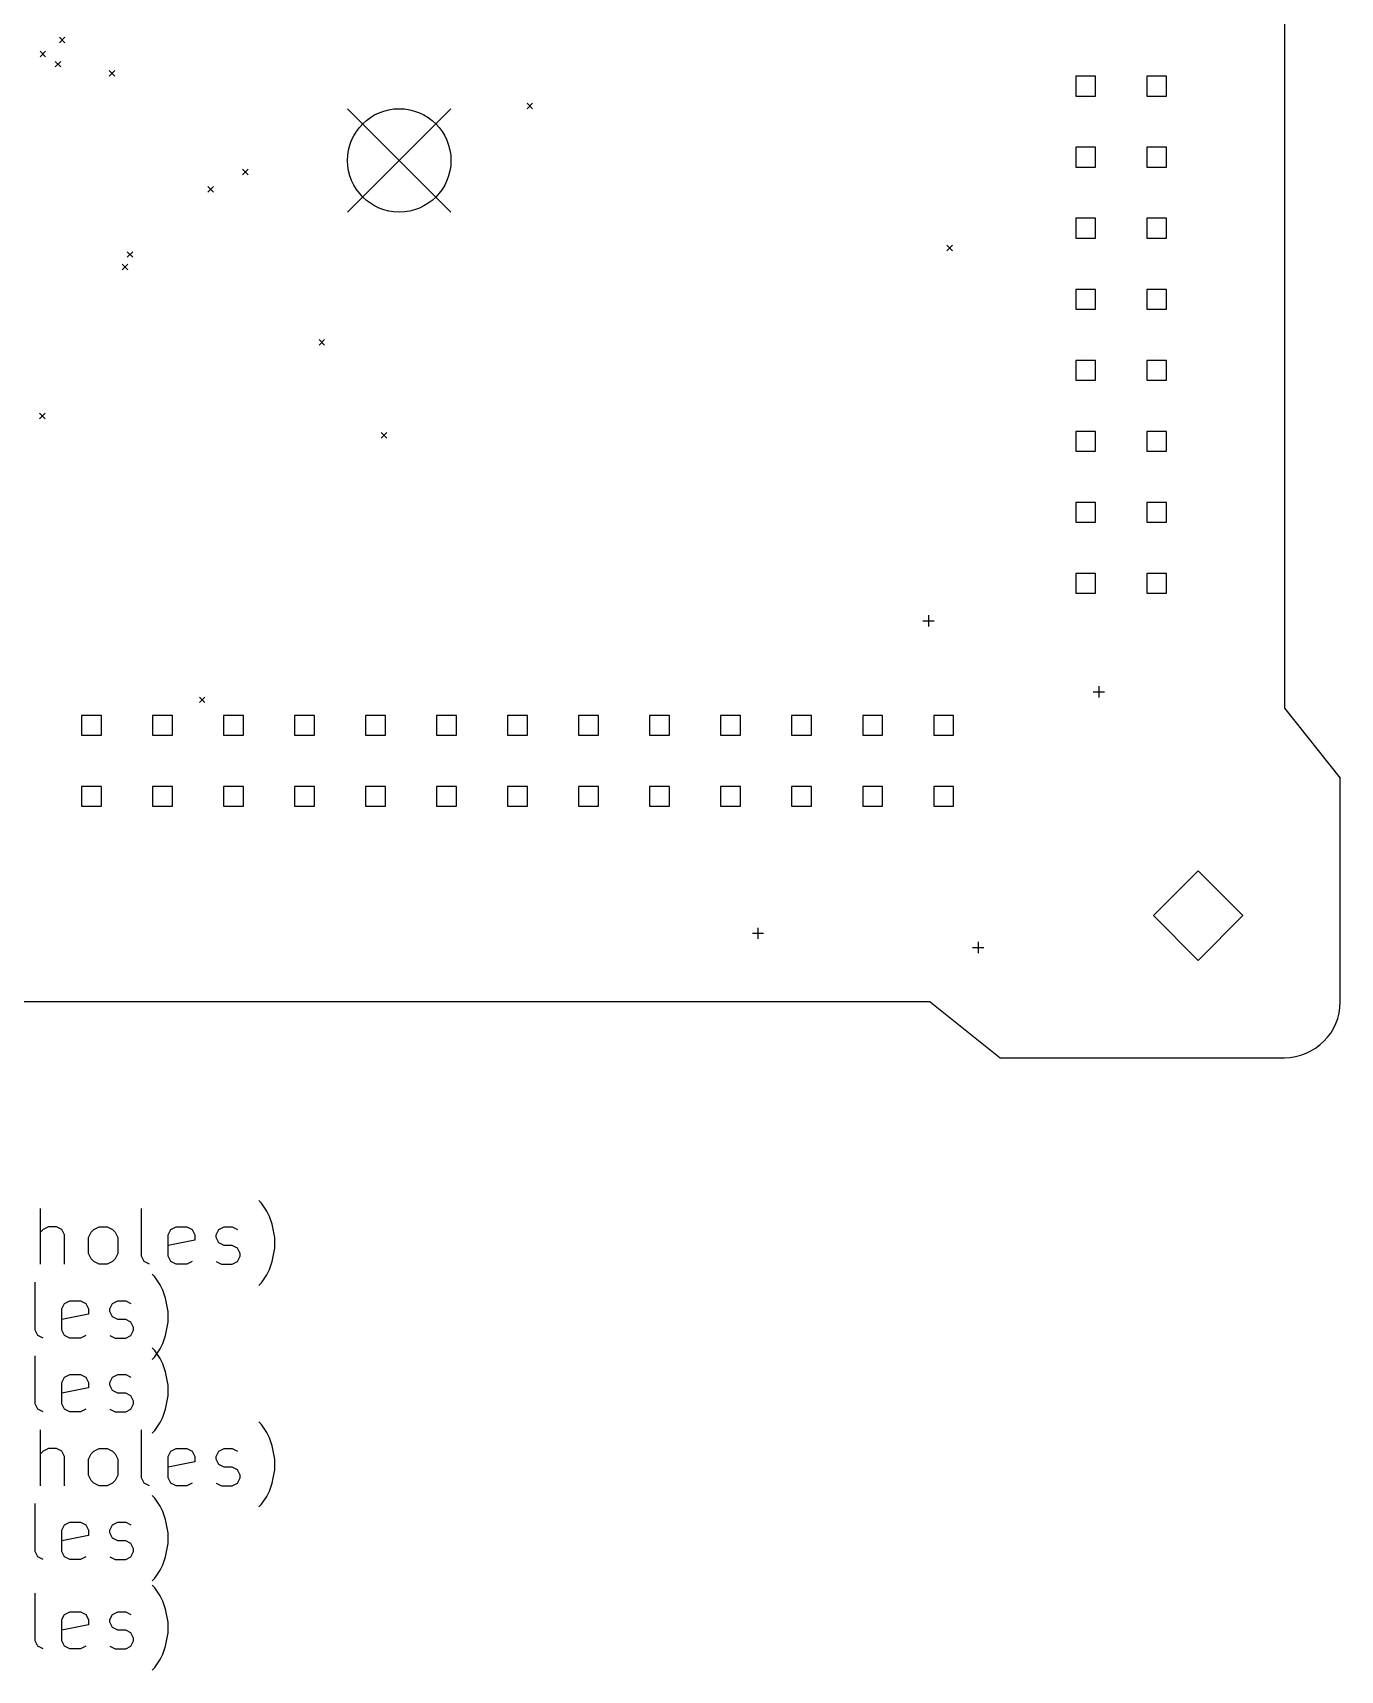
# Model space of a CAD drawing. Extents: x -2 to 90, y -118 to 0.
# Drawn here: x 43.4 to 90.2, y -117.8 to -59.2 of the extents above; entities that cross this region are included whole.
import ezdxf

# ---------------------------------------------------------------- set-up
doc = ezdxf.new("R2010")
doc.units = 0
doc.layers.add('BLACK', color=7, linetype='CONTINUOUS')

msp = doc.modelspace()

# ---------------------------------------------------------------- linework, layer by layer
at = {"layer": 'BLACK', "linetype": 'CONTINUOUS'}
for p, q in [((88.17, -12.5), (88.17, -83.39)), ((44.3507, -59.39), (44.5507, -59.59)), ((44.5507, -59.39), (44.3507, -59.59)), ((43.6588, -59.8899), (43.8588, -60.0899)), ((43.8588, -59.8899), (43.6588, -60.0899)), ((44.2055, -60.2531), (44.4055, -60.4531)), ((44.4055, -60.2531), (44.2055, -60.4531)), ((46.13, -60.5797), (46.33, -60.7797)), ((46.33, -60.5797), (46.13, -60.7797)), ((81.413557, -60.786443), (80.706443, -60.786443)), ((80.706443, -60.786443), (80.706443, -61.493557)), ((81.413557, -61.493557), (81.413557, -60.786443)), ((83.953557, -60.786443), (83.246443, -60.786443)), ((83.246443, -60.786443), (83.246443, -61.493557)), ((83.953557, -61.493557), (83.953557, -60.786443)), ((80.706443, -61.493557), (81.413557, -61.493557)), ((83.246443, -61.493557), (83.953557, -61.493557)), ((54.66, -61.9455), (58.36, -65.6455)), ((58.36, -61.9455), (54.66, -65.6455)), ((61.08, -61.75), (61.28, -61.95)), ((61.28, -61.75), (61.08, -61.95)), ((81.413557, -63.326443), (80.706443, -63.326443)), ((80.706443, -63.326443), (80.706443, -64.033557)), ((81.413557, -64.033557), (81.413557, -63.326443)), ((83.953557, -63.326443), (83.246443, -63.326443)), ((83.246443, -63.326443), (83.246443, -64.033557)), ((83.953557, -64.033557), (83.953557, -63.326443)), ((50.9033, -64.1128), (51.1033, -64.3128)), ((51.1033, -64.1128), (50.9033, -64.3128)), ((80.706443, -64.033557), (81.413557, -64.033557)), ((83.246443, -64.033557), (83.953557, -64.033557)), ((49.6677, -64.7309), (49.8677, -64.9309)), ((49.8677, -64.7309), (49.6677, -64.9309)), ((81.413557, -65.866443), (80.706443, -65.866443)), ((80.706443, -65.866443), (80.706443, -66.573557)), ((81.413557, -66.573557), (81.413557, -65.866443)), ((83.953557, -65.866443), (83.246443, -65.866443)), ((83.246443, -65.866443), (83.246443, -66.573557)), ((83.953557, -66.573557), (83.953557, -65.866443)), ((80.706443, -66.573557), (81.413557, -66.573557)), ((83.246443, -66.573557), (83.953557, -66.573557)), ((46.7815, -67.0596), (46.9815, -67.2596)), ((46.9815, -67.0596), (46.7815, -67.2596)), ((76.0973, -66.8319), (76.2973, -67.0319)), ((76.2973, -66.8319), (76.0973, -67.0319)), ((46.5991, -67.5058), (46.7991, -67.7058)), ((46.7991, -67.5058), (46.5991, -67.7058)), ((81.413557, -68.406443), (80.706443, -68.406443)), ((80.706443, -68.406443), (80.706443, -69.113557)), ((81.413557, -69.113557), (81.413557, -68.406443)), ((83.953557, -68.406443), (83.246443, -68.406443)), ((83.246443, -68.406443), (83.246443, -69.113557)), ((83.953557, -69.113557), (83.953557, -68.406443)), ((80.706443, -69.113557), (81.413557, -69.113557)), ((83.246443, -69.113557), (83.953557, -69.113557)), ((53.64, -70.2), (53.84, -70.4)), ((53.84, -70.2), (53.64, -70.4)), ((81.413557, -70.946443), (80.706443, -70.946443)), ((80.706443, -70.946443), (80.706443, -71.653557)), ((81.413557, -71.653557), (81.413557, -70.946443)), ((83.953557, -70.946443), (83.246443, -70.946443)), ((83.246443, -70.946443), (83.246443, -71.653557)), ((83.953557, -71.653557), (83.953557, -70.946443)), ((80.706443, -71.653557), (81.413557, -71.653557)), ((83.246443, -71.653557), (83.953557, -71.653557)), ((43.6445, -72.8348), (43.8445, -73.0348)), ((43.8445, -72.8348), (43.6445, -73.0348)), ((55.86, -73.53), (56.06, -73.73)), ((56.06, -73.53), (55.86, -73.73)), ((81.413557, -73.486443), (80.706443, -73.486443)), ((80.706443, -73.486443), (80.706443, -74.193557)), ((81.413557, -74.193557), (81.413557, -73.486443)), ((83.953557, -73.486443), (83.246443, -73.486443)), ((83.246443, -73.486443), (83.246443, -74.193557)), ((83.953557, -74.193557), (83.953557, -73.486443)), ((80.706443, -74.193557), (81.413557, -74.193557)), ((83.246443, -74.193557), (83.953557, -74.193557)), ((81.413557, -76.026443), (80.706443, -76.026443)), ((80.706443, -76.026443), (80.706443, -76.733557)), ((81.413557, -76.733557), (81.413557, -76.026443)), ((83.953557, -76.026443), (83.246443, -76.026443)), ((83.246443, -76.026443), (83.246443, -76.733557)), ((83.953557, -76.733557), (83.953557, -76.026443)), ((80.706443, -76.733557), (81.413557, -76.733557)), ((83.246443, -76.733557), (83.953557, -76.733557)), ((81.413557, -78.566443), (80.706443, -78.566443)), ((80.706443, -78.566443), (80.706443, -79.273557)), ((81.413557, -79.273557), (81.413557, -78.566443)), ((83.953557, -78.566443), (83.246443, -78.566443)), ((83.246443, -78.566443), (83.246443, -79.273557)), ((83.953557, -79.273557), (83.953557, -78.566443)), ((80.706443, -79.273557), (81.413557, -79.273557)), ((83.246443, -79.273557), (83.953557, -79.273557)), ((75.438, -80.064), (75.438, -80.464)), ((75.238, -80.264), (75.638, -80.264)), ((49.359, -82.9913), (49.559, -83.1913)), ((49.559, -82.9913), (49.359, -83.1913)), ((81.334, -82.804), (81.734, -82.804)), ((81.534, -82.604), (81.534, -83.004)), ((45.853557, -83.646443), (45.146443, -83.646443)), ((45.146443, -83.646443), (45.146443, -84.353557)), ((45.853557, -84.353557), (45.853557, -83.646443)), ((48.393557, -83.646443), (47.686443, -83.646443)), ((47.686443, -83.646443), (47.686443, -84.353557)), ((48.393557, -84.353557), (48.393557, -83.646443)), ((50.933557, -83.646443), (50.226443, -83.646443)), ((50.226443, -83.646443), (50.226443, -84.353557)), ((50.933557, -84.353557), (50.933557, -83.646443)), ((53.473557, -83.646443), (52.766443, -83.646443)), ((52.766443, -83.646443), (52.766443, -84.353557)), ((53.473557, -84.353557), (53.473557, -83.646443)), ((56.013557, -83.646443), (55.306443, -83.646443)), ((55.306443, -83.646443), (55.306443, -84.353557)), ((56.013557, -84.353557), (56.013557, -83.646443)), ((58.553557, -83.646443), (57.846443, -83.646443)), ((57.846443, -83.646443), (57.846443, -84.353557)), ((58.553557, -84.353557), (58.553557, -83.646443)), ((61.093557, -83.646443), (60.386443, -83.646443)), ((60.386443, -83.646443), (60.386443, -84.353557)), ((61.093557, -84.353557), (61.093557, -83.646443)), ((63.633557, -83.646443), (62.926443, -83.646443)), ((62.926443, -83.646443), (62.926443, -84.353557)), ((63.633557, -84.353557), (63.633557, -83.646443)), ((66.173557, -83.646443), (65.466443, -83.646443)), ((65.466443, -83.646443), (65.466443, -84.353557)), ((66.173557, -84.353557), (66.173557, -83.646443)), ((68.713557, -83.646443), (68.006443, -83.646443)), ((68.006443, -83.646443), (68.006443, -84.353557)), ((68.713557, -84.353557), (68.713557, -83.646443)), ((71.253557, -83.646443), (70.546443, -83.646443)), ((70.546443, -83.646443), (70.546443, -84.353557)), ((71.253557, -84.353557), (71.253557, -83.646443)), ((73.793557, -83.646443), (73.086443, -83.646443)), ((73.086443, -83.646443), (73.086443, -84.353557)), ((73.793557, -84.353557), (73.793557, -83.646443)), ((76.333557, -83.646443), (75.626443, -83.646443)), ((75.626443, -83.646443), (75.626443, -84.353557)), ((76.333557, -84.353557), (76.333557, -83.646443)), ((88.17, -83.39), (90.17, -85.89)), ((45.146443, -84.353557), (45.853557, -84.353557)), ((47.686443, -84.353557), (48.393557, -84.353557)), ((50.226443, -84.353557), (50.933557, -84.353557)), ((52.766443, -84.353557), (53.473557, -84.353557)), ((55.306443, -84.353557), (56.013557, -84.353557)), ((57.846443, -84.353557), (58.553557, -84.353557)), ((60.386443, -84.353557), (61.093557, -84.353557)), ((62.926443, -84.353557), (63.633557, -84.353557)), ((65.466443, -84.353557), (66.173557, -84.353557)), ((68.006443, -84.353557), (68.713557, -84.353557)), ((70.546443, -84.353557), (71.253557, -84.353557)), ((73.086443, -84.353557), (73.793557, -84.353557)), ((75.626443, -84.353557), (76.333557, -84.353557)), ((90.17, -93.89), (90.17, -85.89)), ((45.853557, -86.186443), (45.146443, -86.186443)), ((45.146443, -86.186443), (45.146443, -86.893557)), ((45.853557, -86.893557), (45.853557, -86.186443)), ((48.393557, -86.186443), (47.686443, -86.186443)), ((47.686443, -86.186443), (47.686443, -86.893557)), ((48.393557, -86.893557), (48.393557, -86.186443)), ((50.933557, -86.186443), (50.226443, -86.186443)), ((50.226443, -86.186443), (50.226443, -86.893557)), ((50.933557, -86.893557), (50.933557, -86.186443)), ((53.473557, -86.186443), (52.766443, -86.186443)), ((52.766443, -86.186443), (52.766443, -86.893557)), ((53.473557, -86.893557), (53.473557, -86.186443)), ((56.013557, -86.186443), (55.306443, -86.186443)), ((55.306443, -86.186443), (55.306443, -86.893557)), ((56.013557, -86.893557), (56.013557, -86.186443)), ((58.553557, -86.186443), (57.846443, -86.186443)), ((57.846443, -86.186443), (57.846443, -86.893557)), ((58.553557, -86.893557), (58.553557, -86.186443)), ((61.093557, -86.186443), (60.386443, -86.186443)), ((60.386443, -86.186443), (60.386443, -86.893557)), ((61.093557, -86.893557), (61.093557, -86.186443)), ((63.633557, -86.186443), (62.926443, -86.186443)), ((62.926443, -86.186443), (62.926443, -86.893557)), ((63.633557, -86.893557), (63.633557, -86.186443)), ((66.173557, -86.186443), (65.466443, -86.186443)), ((65.466443, -86.186443), (65.466443, -86.893557)), ((66.173557, -86.893557), (66.173557, -86.186443)), ((68.713557, -86.186443), (68.006443, -86.186443)), ((68.006443, -86.186443), (68.006443, -86.893557)), ((68.713557, -86.893557), (68.713557, -86.186443)), ((71.253557, -86.186443), (70.546443, -86.186443)), ((70.546443, -86.186443), (70.546443, -86.893557)), ((71.253557, -86.893557), (71.253557, -86.186443)), ((73.793557, -86.186443), (73.086443, -86.186443)), ((73.086443, -86.186443), (73.086443, -86.893557)), ((73.793557, -86.893557), (73.793557, -86.186443)), ((76.333557, -86.186443), (75.626443, -86.186443)), ((75.626443, -86.186443), (75.626443, -86.893557)), ((76.333557, -86.893557), (76.333557, -86.186443)), ((45.146443, -86.893557), (45.853557, -86.893557)), ((47.686443, -86.893557), (48.393557, -86.893557)), ((50.226443, -86.893557), (50.933557, -86.893557)), ((52.766443, -86.893557), (53.473557, -86.893557)), ((55.306443, -86.893557), (56.013557, -86.893557)), ((57.846443, -86.893557), (58.553557, -86.893557)), ((60.386443, -86.893557), (61.093557, -86.893557)), ((62.926443, -86.893557), (63.633557, -86.893557)), ((65.466443, -86.893557), (66.173557, -86.893557)), ((68.006443, -86.893557), (68.713557, -86.893557)), ((70.546443, -86.893557), (71.253557, -86.893557)), ((73.086443, -86.893557), (73.793557, -86.893557)), ((75.626443, -86.893557), (76.333557, -86.893557)), ((85.09, -89.21), (83.49, -90.81)), ((86.69, -90.81), (85.09, -89.21)), ((69.342, -91.24), (69.342, -91.64)), ((83.49, -90.81), (85.09, -92.41)), ((85.09, -92.41), (86.69, -90.81)), ((69.142, -91.44), (69.542, -91.44)), ((77.016, -91.948), (77.416, -91.948)), ((77.216, -91.748), (77.216, -92.148)), ((75.5, -93.89), (12.5, -93.89)), ((75.5, -93.89), (78, -95.89)), ((78, -95.89), (88.17, -95.89)), ((43.675629, -103.279838), (43.675629, -101.279838)), ((47.294677, -102.994123), (47.294677, -101.279838)), ((51.580392, -101.089361), (51.485154, -100.994123)), ((51.770868, -101.375076), (51.580392, -101.089361)), ((51.866106, -101.565552), (51.770868, -101.375076)), ((51.961344, -101.851266), (51.866106, -101.565552)), ((52.056582, -102.327457), (51.961344, -101.851266)), ((43.770867, -102.041742), (43.675629, -102.13698)), ((43.961343, -101.946504), (43.770867, -102.041742)), ((44.247058, -101.946504), (43.961343, -101.946504)), ((44.437534, -102.041742), (44.247058, -101.946504)), ((44.532772, -102.232219), (44.437534, -102.041742)), ((44.532772, -103.279838), (44.532772, -102.232219)), ((45.389915, -102.327457), (45.485153, -102.13698)), ((45.389915, -102.898885), (45.389915, -102.327457)), ((45.485153, -102.13698), (45.580391, -102.041742)), ((45.580391, -102.041742), (45.770867, -101.946504)), ((45.770867, -101.946504), (46.056582, -101.946504)), ((46.056582, -101.946504), (46.247058, -102.041742)), ((46.247058, -102.041742), (46.342296, -102.13698)), ((46.342296, -102.13698), (46.437534, -102.327457)), ((46.437534, -102.327457), (46.437534, -102.898885)), ((48.247058, -102.232219), (48.342296, -102.041742)), ((48.247058, -102.994123), (48.247058, -102.232219)), ((49.199439, -102.422695), (48.247058, -102.613171)), ((48.342296, -102.041742), (48.532772, -101.946504)), ((48.532772, -101.946504), (48.913725, -101.946504)), ((48.913725, -101.946504), (49.104201, -102.041742)), ((49.104201, -102.041742), (49.199439, -102.232219)), ((49.199439, -102.232219), (49.199439, -102.422695)), ((49.961344, -102.232219), (50.056582, -102.041742)), ((49.961344, -102.327457), (49.961344, -102.232219)), ((50.056582, -102.517933), (49.961344, -102.327457)), ((50.056582, -102.041742), (50.247058, -101.946504)), ((50.247058, -101.946504), (50.532772, -101.946504)), ((50.532772, -101.946504), (50.723249, -102.041742)), ((52.056582, -102.708409), (52.056582, -102.327457)), ((45.485153, -103.089361), (45.389915, -102.898885)), ((46.437534, -102.898885), (46.342296, -103.089361)), ((47.389915, -103.1846), (47.294677, -102.994123)), ((48.342296, -103.1846), (48.247058, -102.994123)), ((50.247058, -102.613171), (50.056582, -102.517933)), ((50.532772, -102.613171), (50.247058, -102.613171)), ((50.723249, -102.708409), (50.532772, -102.613171)), ((50.818487, -102.898885), (50.723249, -102.708409)), ((50.723249, -103.1846), (50.818487, -102.994123)), ((50.818487, -102.994123), (50.818487, -102.898885)), ((51.961344, -103.1846), (52.056582, -102.708409)), ((45.580391, -103.1846), (45.485153, -103.089361)), ((45.770867, -103.279838), (45.580391, -103.1846)), ((46.056582, -103.279838), (45.770867, -103.279838)), ((46.247058, -103.1846), (46.056582, -103.279838)), ((46.342296, -103.089361), (46.247058, -103.1846)), ((47.580391, -103.279838), (47.389915, -103.1846)), ((47.770868, -103.729361), (47.67563, -103.634123)), ((48.532772, -103.279838), (48.342296, -103.1846)), ((48.913725, -103.279838), (48.532772, -103.279838)), ((49.104201, -103.1846), (48.913725, -103.279838)), ((49.961344, -103.1846), (50.15182, -103.279838)), ((50.15182, -103.279838), (50.532772, -103.279838)), ((50.532772, -103.279838), (50.723249, -103.1846)), ((51.580392, -103.946504), (51.770868, -103.66079)), ((51.770868, -103.66079), (51.866106, -103.470314)), ((51.866106, -103.470314), (51.961344, -103.1846)), ((43.485153, -105.634123), (43.485153, -103.919838)), ((47.961344, -104.015076), (47.770868, -103.729361)), ((48.056582, -104.205552), (47.961344, -104.015076)), ((48.15182, -104.491266), (48.056582, -104.205552)), ((51.485154, -104.041742), (51.580392, -103.946504)), ((44.437534, -104.872219), (44.532772, -104.681742)), ((44.532772, -104.681742), (44.723248, -104.586504)), ((44.723248, -104.586504), (45.104201, -104.586504)), ((45.104201, -104.586504), (45.294677, -104.681742)), ((45.294677, -104.681742), (45.389915, -104.872219)), ((46.15182, -104.872219), (46.247058, -104.681742)), ((46.247058, -104.681742), (46.437534, -104.586504)), ((46.437534, -104.586504), (46.723248, -104.586504)), ((46.723248, -104.586504), (46.913725, -104.681742)), ((48.247058, -104.967457), (48.15182, -104.491266)), ((44.437534, -105.634123), (44.437534, -104.872219)), ((45.389915, -105.062695), (44.437534, -105.253171)), ((45.389915, -104.872219), (45.389915, -105.062695)), ((46.15182, -104.967457), (46.15182, -104.872219)), ((46.247058, -105.157933), (46.15182, -104.967457)), ((46.437534, -105.253171), (46.247058, -105.157933)), ((46.723248, -105.253171), (46.437534, -105.253171)), ((46.913725, -105.348409), (46.723248, -105.253171)), ((47.008963, -105.538885), (46.913725, -105.348409)), ((48.15182, -105.8246), (48.247058, -105.348409)), ((48.247058, -105.348409), (48.247058, -104.967457)), ((43.580391, -105.8246), (43.485153, -105.634123)), ((43.770867, -105.919838), (43.580391, -105.8246)), ((44.532772, -105.8246), (44.437534, -105.634123)), ((44.723248, -105.919838), (44.532772, -105.8246)), ((45.104201, -105.919838), (44.723248, -105.919838)), ((45.294677, -105.8246), (45.104201, -105.919838)), ((46.15182, -105.8246), (46.342296, -105.919838)), ((46.342296, -105.919838), (46.723248, -105.919838)), ((46.723248, -105.919838), (46.913725, -105.8246)), ((46.913725, -105.8246), (47.008963, -105.634123)), ((47.008963, -105.634123), (47.008963, -105.538885)), ((48.056582, -106.110314), (48.15182, -105.8246)), ((43.485153, -108.274123), (43.485153, -106.559838)), ((47.770868, -106.369361), (47.67563, -106.274123)), ((47.67563, -106.681742), (47.770868, -106.586504)), ((47.770868, -106.586504), (47.961344, -106.30079)), ((47.961344, -106.655076), (47.770868, -106.369361)), ((47.961344, -106.30079), (48.056582, -106.110314)), ((48.056582, -106.845552), (47.961344, -106.655076)), ((48.15182, -107.131266), (48.056582, -106.845552)), ((48.247058, -107.607457), (48.15182, -107.131266)), ((44.437534, -107.512219), (44.532772, -107.321742)), ((44.437534, -108.274123), (44.437534, -107.512219)), ((45.389915, -107.702695), (44.437534, -107.893171)), ((44.532772, -107.321742), (44.723248, -107.226504)), ((44.723248, -107.226504), (45.104201, -107.226504)), ((45.104201, -107.226504), (45.294677, -107.321742)), ((45.294677, -107.321742), (45.389915, -107.512219)), ((45.389915, -107.512219), (45.389915, -107.702695)), ((46.15182, -107.512219), (46.247058, -107.321742)), ((46.15182, -107.607457), (46.15182, -107.512219)), ((46.247058, -107.797933), (46.15182, -107.607457)), ((46.247058, -107.321742), (46.437534, -107.226504)), ((46.437534, -107.226504), (46.723248, -107.226504)), ((46.723248, -107.226504), (46.913725, -107.321742)), ((48.247058, -107.988409), (48.247058, -107.607457)), ((43.580391, -108.4646), (43.485153, -108.274123)), ((44.532772, -108.4646), (44.437534, -108.274123)), ((46.437534, -107.893171), (46.247058, -107.797933)), ((46.723248, -107.893171), (46.437534, -107.893171)), ((46.913725, -107.988409), (46.723248, -107.893171)), ((47.008963, -108.178885), (46.913725, -107.988409)), ((46.913725, -108.4646), (47.008963, -108.274123)), ((47.008963, -108.274123), (47.008963, -108.178885)), ((48.15182, -108.4646), (48.247058, -107.988409)), ((43.770867, -108.559838), (43.580391, -108.4646)), ((44.723248, -108.559838), (44.532772, -108.4646)), ((45.104201, -108.559838), (44.723248, -108.559838)), ((45.294677, -108.4646), (45.104201, -108.559838)), ((46.15182, -108.4646), (46.342296, -108.559838)), ((46.342296, -108.559838), (46.723248, -108.559838)), ((46.723248, -108.559838), (46.913725, -108.4646)), ((47.770868, -109.226504), (47.961344, -108.94079)), ((47.961344, -108.94079), (48.056582, -108.750314)), ((48.056582, -108.750314), (48.15182, -108.4646)), ((51.580392, -109.009361), (51.485154, -108.914123)), ((43.675629, -111.199838), (43.675629, -109.199838)), ((47.294677, -110.914123), (47.294677, -109.199838)), ((47.67563, -109.321742), (47.770868, -109.226504)), ((51.770868, -109.295076), (51.580392, -109.009361)), ((51.866106, -109.485552), (51.770868, -109.295076)), ((51.961344, -109.771266), (51.866106, -109.485552)), ((43.770867, -109.961742), (43.675629, -110.05698)), ((43.961343, -109.866504), (43.770867, -109.961742)), ((44.247058, -109.866504), (43.961343, -109.866504)), ((44.437534, -109.961742), (44.247058, -109.866504)), ((44.532772, -110.152219), (44.437534, -109.961742)), ((45.389915, -110.247457), (45.485153, -110.05698)), ((45.485153, -110.05698), (45.580391, -109.961742)), ((45.580391, -109.961742), (45.770867, -109.866504)), ((45.770867, -109.866504), (46.056582, -109.866504)), ((46.056582, -109.866504), (46.247058, -109.961742)), ((46.247058, -109.961742), (46.342296, -110.05698)), ((46.342296, -110.05698), (46.437534, -110.247457)), ((48.247058, -110.152219), (48.342296, -109.961742)), ((48.342296, -109.961742), (48.532772, -109.866504)), ((48.532772, -109.866504), (48.913725, -109.866504)), ((48.913725, -109.866504), (49.104201, -109.961742)), ((49.104201, -109.961742), (49.199439, -110.152219)), ((49.961344, -110.152219), (50.056582, -109.961742)), ((50.056582, -109.961742), (50.247058, -109.866504)), ((50.247058, -109.866504), (50.532772, -109.866504)), ((50.532772, -109.866504), (50.723249, -109.961742)), ((52.056582, -110.247457), (51.961344, -109.771266)), ((44.532772, -111.199838), (44.532772, -110.152219)), ((45.389915, -110.818885), (45.389915, -110.247457)), ((46.437534, -110.247457), (46.437534, -110.818885)), ((48.247058, -110.914123), (48.247058, -110.152219)), ((49.199439, -110.342695), (48.247058, -110.533171)), ((49.199439, -110.152219), (49.199439, -110.342695)), ((49.961344, -110.247457), (49.961344, -110.152219)), ((50.056582, -110.437933), (49.961344, -110.247457)), ((50.247058, -110.533171), (50.056582, -110.437933)), ((50.532772, -110.533171), (50.247058, -110.533171)), ((50.723249, -110.628409), (50.532772, -110.533171)), ((50.818487, -110.818885), (50.723249, -110.628409)), ((51.961344, -111.1046), (52.056582, -110.628409)), ((52.056582, -110.628409), (52.056582, -110.247457)), ((45.485153, -111.009361), (45.389915, -110.818885)), ((45.580391, -111.1046), (45.485153, -111.009361)), ((45.770867, -111.199838), (45.580391, -111.1046)), ((46.056582, -111.199838), (45.770867, -111.199838)), ((46.247058, -111.1046), (46.056582, -111.199838)), ((46.342296, -111.009361), (46.247058, -111.1046)), ((46.437534, -110.818885), (46.342296, -111.009361)), ((47.389915, -111.1046), (47.294677, -110.914123)), ((47.580391, -111.199838), (47.389915, -111.1046)), ((48.342296, -111.1046), (48.247058, -110.914123)), ((48.532772, -111.199838), (48.342296, -111.1046)), ((48.913725, -111.199838), (48.532772, -111.199838)), ((49.104201, -111.1046), (48.913725, -111.199838)), ((49.961344, -111.1046), (50.15182, -111.199838)), ((50.15182, -111.199838), (50.532772, -111.199838)), ((50.532772, -111.199838), (50.723249, -111.1046)), ((50.723249, -111.1046), (50.818487, -110.914123)), ((50.818487, -110.914123), (50.818487, -110.818885)), ((51.866106, -111.390314), (51.961344, -111.1046)), ((43.485153, -113.554123), (43.485153, -111.839838)), ((47.770868, -111.649361), (47.67563, -111.554123)), ((47.961344, -111.935076), (47.770868, -111.649361)), ((51.485154, -111.961742), (51.580392, -111.866504)), ((51.580392, -111.866504), (51.770868, -111.58079)), ((51.770868, -111.58079), (51.866106, -111.390314)), ((48.056582, -112.125552), (47.961344, -111.935076)), ((48.15182, -112.411266), (48.056582, -112.125552)), ((48.247058, -112.887457), (48.15182, -112.411266)), ((44.437534, -112.792219), (44.532772, -112.601742)), ((44.437534, -113.554123), (44.437534, -112.792219)), ((45.389915, -112.982695), (44.437534, -113.173171)), ((44.532772, -112.601742), (44.723248, -112.506504)), ((44.723248, -112.506504), (45.104201, -112.506504)), ((45.104201, -112.506504), (45.294677, -112.601742)), ((45.294677, -112.601742), (45.389915, -112.792219)), ((45.389915, -112.792219), (45.389915, -112.982695)), ((46.15182, -112.792219), (46.247058, -112.601742)), ((46.15182, -112.887457), (46.15182, -112.792219)), ((46.247058, -113.077933), (46.15182, -112.887457)), ((46.247058, -112.601742), (46.437534, -112.506504)), ((46.437534, -112.506504), (46.723248, -112.506504)), ((46.723248, -112.506504), (46.913725, -112.601742)), ((48.247058, -113.268409), (48.247058, -112.887457)), ((43.580391, -113.7446), (43.485153, -113.554123)), ((44.532772, -113.7446), (44.437534, -113.554123)), ((46.437534, -113.173171), (46.247058, -113.077933)), ((46.723248, -113.173171), (46.437534, -113.173171)), ((46.913725, -113.268409), (46.723248, -113.173171)), ((47.008963, -113.458885), (46.913725, -113.268409)), ((46.913725, -113.7446), (47.008963, -113.554123)), ((47.008963, -113.554123), (47.008963, -113.458885)), ((48.15182, -113.7446), (48.247058, -113.268409)), ((43.770867, -113.839838), (43.580391, -113.7446)), ((44.723248, -113.839838), (44.532772, -113.7446)), ((45.104201, -113.839838), (44.723248, -113.839838)), ((45.294677, -113.7446), (45.104201, -113.839838)), ((46.15182, -113.7446), (46.342296, -113.839838)), ((46.342296, -113.839838), (46.723248, -113.839838)), ((46.723248, -113.839838), (46.913725, -113.7446)), ((47.961344, -114.22079), (48.056582, -114.030314)), ((48.056582, -114.030314), (48.15182, -113.7446)), ((47.67563, -114.601742), (47.770868, -114.506504)), ((47.770868, -114.849361), (47.67563, -114.754123)), ((47.770868, -114.506504), (47.961344, -114.22079)), ((43.485153, -116.754123), (43.485153, -115.039838)), ((47.961344, -115.135076), (47.770868, -114.849361)), ((48.056582, -115.325552), (47.961344, -115.135076)), ((48.15182, -115.611266), (48.056582, -115.325552)), ((44.437534, -115.992219), (44.532772, -115.801742)), ((44.532772, -115.801742), (44.723248, -115.706504)), ((44.723248, -115.706504), (45.104201, -115.706504)), ((45.104201, -115.706504), (45.294677, -115.801742)), ((45.294677, -115.801742), (45.389915, -115.992219)), ((46.15182, -115.992219), (46.247058, -115.801742)), ((46.247058, -115.801742), (46.437534, -115.706504)), ((46.437534, -115.706504), (46.723248, -115.706504)), ((46.723248, -115.706504), (46.913725, -115.801742)), ((48.247058, -116.087457), (48.15182, -115.611266)), ((44.437534, -116.754123), (44.437534, -115.992219)), ((45.389915, -116.182695), (44.437534, -116.373171)), ((45.389915, -115.992219), (45.389915, -116.182695)), ((46.15182, -116.087457), (46.15182, -115.992219)), ((46.247058, -116.277933), (46.15182, -116.087457)), ((46.437534, -116.373171), (46.247058, -116.277933)), ((46.723248, -116.373171), (46.437534, -116.373171)), ((46.913725, -116.468409), (46.723248, -116.373171)), ((47.008963, -116.658885), (46.913725, -116.468409)), ((48.15182, -116.9446), (48.247058, -116.468409)), ((48.247058, -116.468409), (48.247058, -116.087457)), ((43.580391, -116.9446), (43.485153, -116.754123)), ((43.770867, -117.039838), (43.580391, -116.9446)), ((44.532772, -116.9446), (44.437534, -116.754123)), ((44.723248, -117.039838), (44.532772, -116.9446)), ((45.104201, -117.039838), (44.723248, -117.039838)), ((45.294677, -116.9446), (45.104201, -117.039838)), ((46.15182, -116.9446), (46.342296, -117.039838)), ((46.342296, -117.039838), (46.723248, -117.039838)), ((46.723248, -117.039838), (46.913725, -116.9446)), ((46.913725, -116.9446), (47.008963, -116.754123)), ((47.008963, -116.754123), (47.008963, -116.658885)), ((48.056582, -117.230314), (48.15182, -116.9446)), ((47.67563, -117.801742), (47.770868, -117.706504)), ((47.770868, -117.706504), (47.961344, -117.42079)), ((47.961344, -117.42079), (48.056582, -117.230314))]:
    msp.add_line(p, q, dxfattribs=at)
at = {"layer": 'BLACK'}
msp.add_circle((56.51, -63.7955), 1.85, dxfattribs=at)
msp.add_arc((88.17, -93.89), 2, -90, 0, dxfattribs=at)

doc.saveas('drawing.dxf')
